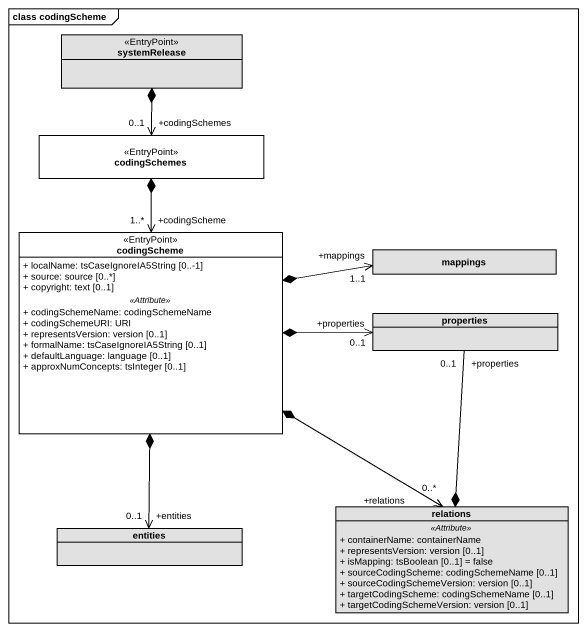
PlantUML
@startuml
mainframe class codingScheme
hide circle
hide empty members
skinparam classAttributeIconSize 0
class systemRelease <<EntryPoint>> #E1E1E1
class codingSchemes <<EntryPoint>> #FFFFFF
class codingScheme <<EntryPoint>> #FFFFFF {
  + localName: tsCaseIgnoreIA5String [0..-1]
  + source: source [0..*]
  + copyright: text [0..1]
  .. <<Attribute>> ..
  + codingSchemeName: codingSchemeName
  + codingSchemeURI: URI
  + representsVersion: version [0..1]
  + formalName: tsCaseIgnoreIA5String [0..1]
  + defaultLanguage: language [0..1]
  + approxNumConcepts: tsInteger [0..1]
}
class mappings #E1E1E1
class properties #E1E1E1
class relations #E1E1E1 {
  .. <<Attribute>> ..
  + containerName: containerName
  + representsVersion: version [0..1]
  + isMapping: tsBoolean [0..1] = false
  + sourceCodingScheme: codingSchemeName [0..1]
  + sourceCodingSchemeVersion: version [0..1]
  + targetCodingScheme: codingSchemeName [0..1]
  + targetCodingSchemeVersion: version [0..1]
}
class entities #E1E1E1
codingSchemes "+codingSchemes\n0..1" <-up-* systemRelease
codingScheme "+codingScheme\n1..*" <-up-* codingSchemes
mappings "+mappings\n1..1" <-left-* codingScheme
properties "+properties\n0..1" <-left-* codingScheme
properties "+properties\n0..1" --* relations
relations "+relations\n0..*" <-up-* codingScheme
entities "+entities\n0..1" <-up-* codingScheme
@enduml
